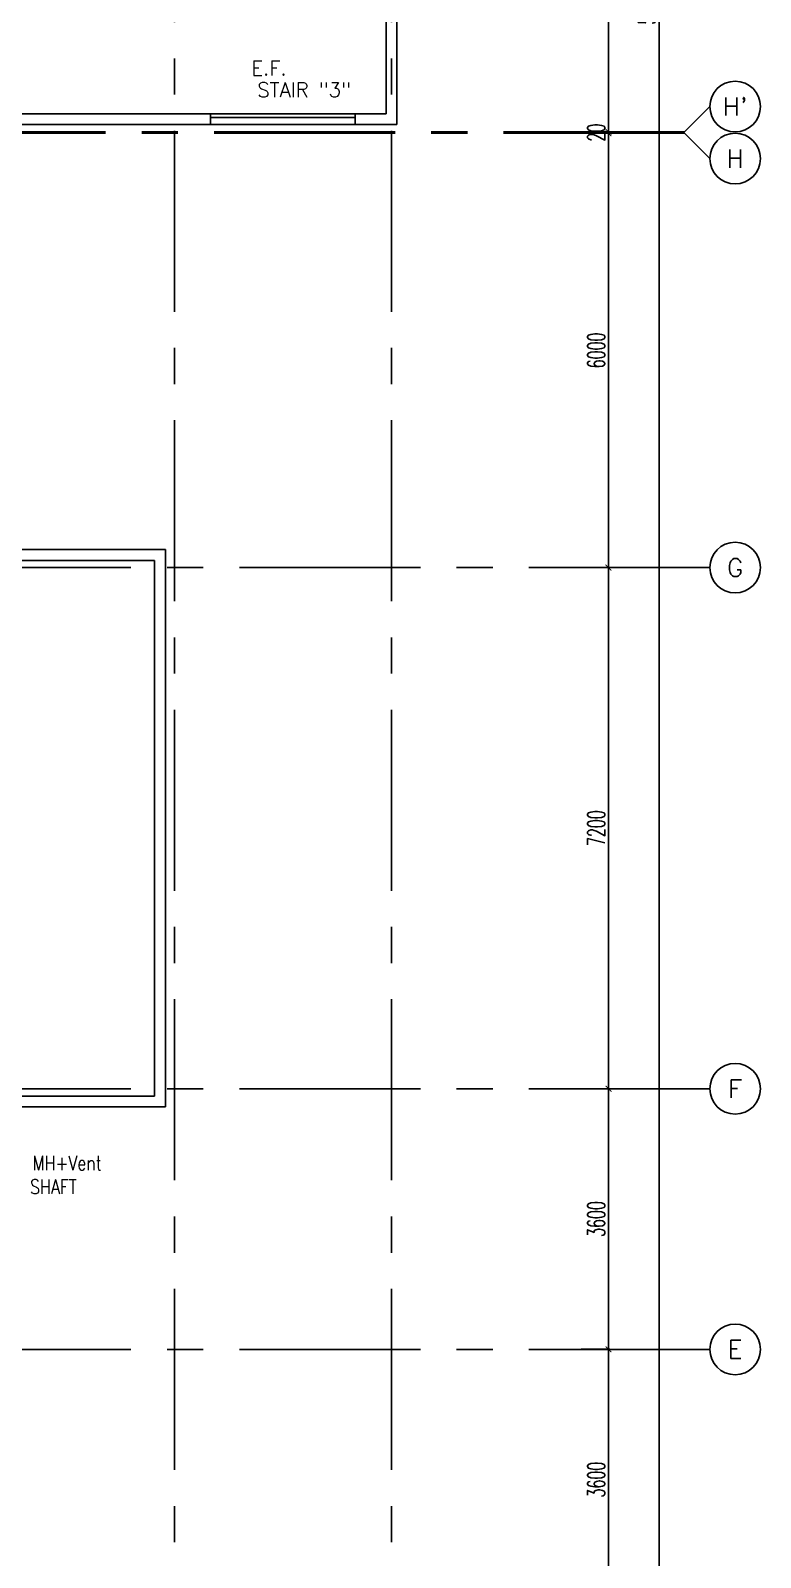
# Model space of a CAD drawing. Extents: x 88852.7 to 88945.7, y 39921.6 to 40001.1.
# Drawn here: x 88935.62 to 88945.71, y 39936.4 to 39957.5 of the extents above; entities that cross this region are included whole.
import ezdxf
from ezdxf.enums import TextEntityAlignment as Align

# ---------------------------------------------------------------- set-up
doc = ezdxf.new("R2010")
doc.units = 0
doc.header["$MEASUREMENT"] = 0
doc.header["$PDMODE"] = 34
doc.linetypes.add('CENTERX2', pattern=[4, 2.5, -0.5, 0.5, -0.5])
doc.layers.get('0').update_dxf_attribs({"color": 11, "linetype": 'CONTINUOUS'})
doc.layers.get('DEFPOINTS').update_dxf_attribs({"color": 11, "linetype": 'CONTINUOUS'})
for name, color, linetype in [('AX-CR', 11, 'CONTINUOUS'), ('AX-DIM', 11, 'CONTINUOUS'), ('AX-TXT', 11, 'CONTINUOUS'), ('AXES', 11, 'CENTERX2'), ('PROJ-L', 11, 'CONTINUOUS'), ('RM-NAME', 11, 'CONTINUOUS'), ('ROOF', 11, 'CONTINUOUS'), ('WALL', 11, 'CONTINUOUS'), ('WIN', 11, 'CONTINUOUS')]:
    doc.layers.add(name, color=color, linetype=linetype)
doc.styles.add('ROMANS', font='ROMANS.shx', dxfattribs={"width": 0.6})
doc.dimstyles.new('DIM-OUT', dxfattribs={"dimscale": 0, "dimtxt": 0.24, "dimasz": 0.08, "dimexe": 0.02, "dimexo": 0.02, "dimgap": 0.05, "dimtad": 1, "dimdec": 0, "dimlfac": 1000, "dimzin": 0, "dimdsep": 46, "dimtxsty": 'ROMANS', "dimblk1": 'ARCHTICK', "dimblk2": 'ARCHTICK', "dimsah": 1, "dimcen": 0.01, "dimdle": 0.08, "dimclrd": 7, "dimclre": 7, "dimclrt": 2, "dimadec": 0, "dimazin": 0, "dimtp": 2, "dimtm": 2, "dimtfac": 0.114286, "dimtdec": 0, "dimtix": 1, "dimtmove": 2, "dimatfit": 3, "dimldrblk": 'ARCHTICK', "dimfxl": 0, "dimtolj": 1, "dimtzin": 0, "dimarcsym": 0})

# ---------------------------------------------------------------- blocks, each defined once
blk = doc.blocks.new('_ARCHTICK')
at = {"color": 0, "linetype": 'ByBlock', "const_width": 0.15}
blk.add_lwpolyline([(-0.5, -0.5), (0.5, 0.5)], dxfattribs=at)
blk = doc.blocks.new('*D164')
at = {"layer": 'AX-DIM', "color": 7, "lineweight": -2}
for p, q in [((88943.23, 39956.1), (88943.63, 39956.1)), ((88943.23, 39956.08), (88943.63, 39956.08)), ((88943.61, 39956.1), (88943.61, 39956.18)), ((88943.61, 39956.1), (88943.61, 39956.08)), ((88943.61, 39956.08), (88943.61, 39956))]:
    blk.add_line(p, q, dxfattribs=at)
at = {"layer": 'DEFPOINTS', "color": 0}
for p in [(88943.21, 39956.1), (88943.21, 39956.08), (88943.61, 39956.08)]:
    blk.add_point(p, dxfattribs=at)
at = {"layer": 'AX-DIM', "color": 7, "lineweight": -2, "xscale": 0.08, "yscale": 0.08, "zscale": 0.08}
for p, rotation in [((88943.61, 39956.1), 270), ((88943.61, 39956.08), 90)]:
    blk.add_blockref('_ARCHTICK', p, dxfattribs=dict(at, rotation=rotation))
at = {"layer": 'AX-DIM', "color": 2, "insert": (88943.44, 39956.09), "char_height": 0.24, "attachment_point": 5, "rotation": 90, "style": 'ROMANS'}
blk.add_mtext('\\A1;20', dxfattribs=at)
blk = doc.blocks.new('*D163')
at = {"layer": 'AX-DIM', "color": 7, "lineweight": -2}
for p, q in [((88943.61, 39959.78), (88943.61, 39956.02)), ((88943.23, 39959.7), (88943.63, 39959.7)), ((88943.23, 39956.1), (88943.63, 39956.1))]:
    blk.add_line(p, q, dxfattribs=at)
at = {"layer": 'DEFPOINTS', "color": 0}
for p in [(88943.21, 39959.7), (88943.21, 39956.1), (88943.61, 39956.1)]:
    blk.add_point(p, dxfattribs=at)
at = {"layer": 'AX-DIM', "color": 7, "lineweight": -2, "xscale": 0.08, "yscale": 0.08, "zscale": 0.08}
for p, rotation in [((88943.61, 39959.7), 90), ((88943.61, 39956.1), 270)]:
    blk.add_blockref('_ARCHTICK', p, dxfattribs=dict(at, rotation=rotation))
at = {"layer": 'AX-DIM', "color": 2, "insert": (88943.44, 39957.9), "char_height": 0.24, "attachment_point": 5, "rotation": 90, "style": 'ROMANS'}
blk.add_mtext('\\A1;3600', dxfattribs=at)
blk = doc.blocks.new('*D162')
at = {"layer": 'AX-DIM', "color": 7, "lineweight": -2}
for p, q in [((88943.23, 39956.08), (88943.63, 39956.08)), ((88943.61, 39956.16), (88943.61, 39950)), ((88943.23, 39950.08), (88943.63, 39950.08))]:
    blk.add_line(p, q, dxfattribs=at)
at = {"layer": 'DEFPOINTS', "color": 0}
for p in [(88943.21, 39956.08), (88943.21, 39950.08), (88943.61, 39950.08)]:
    blk.add_point(p, dxfattribs=at)
at = {"layer": 'AX-DIM', "color": 7, "lineweight": -2, "xscale": 0.08, "yscale": 0.08, "zscale": 0.08}
for p, rotation in [((88943.61, 39956.08), 90), ((88943.61, 39950.08), 270)]:
    blk.add_blockref('_ARCHTICK', p, dxfattribs=dict(at, rotation=rotation))
at = {"layer": 'AX-DIM', "color": 2, "insert": (88943.44, 39953.08), "char_height": 0.24, "attachment_point": 5, "rotation": 90, "style": 'ROMANS'}
blk.add_mtext('\\A1;6000', dxfattribs=at)
blk = doc.blocks.new('*D161')
at = {"layer": 'AX-DIM', "color": 7, "lineweight": -2}
for p, q in [((88943.61, 39939.36), (88943.61, 39935.6)), ((88943.23, 39939.28), (88943.63, 39939.28)), ((88943.23, 39935.68), (88943.63, 39935.68))]:
    blk.add_line(p, q, dxfattribs=at)
at = {"layer": 'DEFPOINTS', "color": 0}
for p in [(88943.21, 39939.28), (88943.21, 39935.68), (88943.61, 39935.68)]:
    blk.add_point(p, dxfattribs=at)
at = {"layer": 'AX-DIM', "color": 7, "lineweight": -2, "xscale": 0.08, "yscale": 0.08, "zscale": 0.08}
for p, rotation in [((88943.61, 39939.28), 90), ((88943.61, 39935.68), 270)]:
    blk.add_blockref('_ARCHTICK', p, dxfattribs=dict(at, rotation=rotation))
at = {"layer": 'AX-DIM', "color": 2, "insert": (88943.44, 39937.48), "char_height": 0.24, "attachment_point": 5, "rotation": 90, "style": 'ROMANS'}
blk.add_mtext('\\A1;3600', dxfattribs=at)
blk = doc.blocks.new('*D160')
at = {"layer": 'AX-DIM', "color": 7, "lineweight": -2}
for p, q in [((88943.61, 39942.96), (88943.61, 39939.2)), ((88943.23, 39942.88), (88943.63, 39942.88)), ((88943.23, 39939.28), (88943.63, 39939.28))]:
    blk.add_line(p, q, dxfattribs=at)
at = {"layer": 'DEFPOINTS', "color": 0}
for p in [(88943.21, 39942.88), (88943.21, 39939.28), (88943.61, 39939.28)]:
    blk.add_point(p, dxfattribs=at)
at = {"layer": 'AX-DIM', "color": 7, "lineweight": -2, "xscale": 0.08, "yscale": 0.08, "zscale": 0.08}
for p, rotation in [((88943.61, 39942.88), 90), ((88943.61, 39939.28), 270)]:
    blk.add_blockref('_ARCHTICK', p, dxfattribs=dict(at, rotation=rotation))
at = {"layer": 'AX-DIM', "color": 2, "insert": (88943.44, 39941.08), "char_height": 0.24, "attachment_point": 5, "rotation": 90, "style": 'ROMANS'}
blk.add_mtext('\\A1;3600', dxfattribs=at)
blk = doc.blocks.new('*D159')
at = {"layer": 'AX-DIM', "color": 7, "lineweight": -2}
for p, q in [((88943.23, 39950.08), (88943.63, 39950.08)), ((88943.61, 39950.16), (88943.61, 39942.8)), ((88943.23, 39942.88), (88943.63, 39942.88))]:
    blk.add_line(p, q, dxfattribs=at)
at = {"layer": 'DEFPOINTS', "color": 0}
for p in [(88943.21, 39950.08), (88943.21, 39942.88), (88943.61, 39942.88)]:
    blk.add_point(p, dxfattribs=at)
at = {"layer": 'AX-DIM', "color": 7, "lineweight": -2, "xscale": 0.08, "yscale": 0.08, "zscale": 0.08}
for p, rotation in [((88943.61, 39950.08), 90), ((88943.61, 39942.88), 270)]:
    blk.add_blockref('_ARCHTICK', p, dxfattribs=dict(at, rotation=rotation))
at = {"layer": 'AX-DIM', "color": 2, "insert": (88943.44, 39946.48), "char_height": 0.24, "attachment_point": 5, "rotation": 90, "style": 'ROMANS'}
blk.add_mtext('\\A1;7200', dxfattribs=at)
blk = doc.blocks.new('*D182')
at = {"layer": 'AX-DIM', "color": 7, "lineweight": -2}
for p, q in [((88944.31, 39987.63), (88944.31, 39928.15)), ((88935.48, 39987.55), (88944.33, 39987.55)), ((88935.48, 39928.23), (88944.33, 39928.23))]:
    blk.add_line(p, q, dxfattribs=at)
at = {"layer": 'DEFPOINTS', "color": 0}
for p in [(88935.46, 39987.55), (88935.46, 39928.23), (88944.31, 39928.23)]:
    blk.add_point(p, dxfattribs=at)
at = {"layer": 'AX-DIM', "color": 7, "lineweight": -2, "xscale": 0.08, "yscale": 0.08, "zscale": 0.08}
for p, rotation in [((88944.31, 39987.55), 90), ((88944.31, 39928.23), 270)]:
    blk.add_blockref('_ARCHTICK', p, dxfattribs=dict(at, rotation=rotation))
at = {"layer": 'AX-DIM', "color": 2, "insert": (88944.14, 39957.89), "char_height": 0.24, "attachment_point": 5, "rotation": 90, "style": 'ROMANS'}
blk.add_mtext('\\A1;59320', dxfattribs=at)
blk = doc.blocks.new('AXR')
at = {"layer": 'AX-CR'}
blk.add_circle((350, 0), 350, dxfattribs=at)
at = {"layer": 'AX-TXT', "style": 'ROMANS'}
blk.add_attdef('AX', text='', height=250, dxfattribs=at).set_placement((350, 0), align=Align.MIDDLE)

msp = doc.modelspace()

# ---------------------------------------------------------------- linework, layer by layer
at = {"layer": 'AXES'}
for p, q in [((88937.6103, 39921.6153), (88937.6103, 40000.4279)), ((88940.6103, 39921.6153), (88940.6103, 40000.4279)), ((88944.6603, 39956.0996), (88945.0103, 39956.4496)), ((88944.6603, 39956.0996), (88876.9703, 39956.0996)), ((88944.6603, 39956.0796), (88876.9703, 39956.0796)), ((88944.6603, 39956.0796), (88945.0103, 39955.7296)), ((88945.0103, 39950.0796), (88876.9703, 39950.0796)), ((88945.0103, 39942.8796), (88876.9703, 39942.8796)), ((88945.0103, 39939.2796), (88876.9703, 39939.2796))]:
    msp.add_line(p, q, dxfattribs=at)
at = {"layer": 'PROJ-L', "linetype": 'Continuous'}
for p, q in [((88937.486, 39950.3296), (88935.336, 39950.3296)), ((88937.486, 39950.3296), (88937.486, 39942.6296)), ((88937.336, 39950.1796), (88935.336, 39950.1796)), ((88937.336, 39950.1796), (88937.336, 39942.7796)), ((88937.336, 39942.7796), (88935.336, 39942.7796)), ((88937.486, 39942.6296), (88935.336, 39942.6296))]:
    msp.add_line(p, q, dxfattribs=at)
at = {"layer": 'ROOF'}
for p, q in [((88938.1103, 39956.3496), (88935.4603, 39956.3496)), ((88940.6853, 39956.1996), (88935.4603, 39956.1996))]:
    msp.add_line(p, q, dxfattribs=at)
at = {"layer": 'WALL'}
for p, q in [((88940.5353, 39961.9751), (88940.5353, 39956.3496)), ((88940.6853, 39961.9751), (88940.6853, 39956.1996)), ((88937.5353, 39956.1996), (88938.1103, 39956.1996)), ((88938.1103, 39956.1996), (88938.1103, 39956.3496)), ((88940.1103, 39956.3496), (88940.5353, 39956.3496)), ((88940.1103, 39956.1996), (88940.1103, 39956.3496)), ((88940.1103, 39956.1996), (88940.6853, 39956.1996))]:
    msp.add_line(p, q, dxfattribs=at)
at = {"layer": 'WIN'}
for p, q in [((88938.1103, 39956.3496), (88940.1103, 39956.3496)), ((88938.1103, 39956.2996), (88940.1103, 39956.2996)), ((88938.1103, 39956.1996), (88940.1103, 39956.1996))]:
    msp.add_line(p, q, dxfattribs=at)

# ---------------------------------------------------------------- block references
at = {"layer": 'AXES', "xscale": 0.001, "yscale": 0.001, "zscale": 0.001}
for p, values in [((88945.0103, 39956.4496), {'AX': "H'"}), ((88945.0103, 39955.7296), {'AX': 'H'}), ((88945.0103, 39950.0796), {'AX': 'G'}), ((88945.0103, 39942.8796), {'AX': 'F'}), ((88945.0103, 39939.2796), {'AX': 'E'})]:
    msp.add_blockref('AXR', p, dxfattribs=at).add_auto_attribs(values)

# ---------------------------------------------------------------- texts
at = {"layer": 'RM-NAME', "style": 'ROMANS'}
for s, p in [('E.F.', (88938.9177, 39956.9804)), ('STAIR "3"', (88939.4028, 39956.6804))]:
    msp.add_text(s, height=0.2, dxfattribs=at).set_placement(p, align=Align.MIDDLE)
at = {"layer": 'RM-NAME', "style": 'ROMANS', "width": 0.8}
for s, p in [('MH+Vent', (88936.1283, 39941.854)), ('MH+Vent', (88936.1283, 39941.854)), ('SHAFT', (88935.9381, 39941.5263)), ('SHAFT', (88935.9381, 39941.5263))]:
    msp.add_text(s, height=0.2, dxfattribs=at).set_placement(p, align=Align.MIDDLE)

# ---------------------------------------------------------------- dimensions: what is measured, and where the dimension line sits
at = {"layer": 'AX-DIM'}
for base, p1, p2, picture, middle in [((88944.3103, 39928.2296), (88935.4603, 39987.5496), (88935.4603, 39928.2296), '*D182', (88944.1403, 39957.8896)), ((88943.6103, 39956.0996), (88943.2103, 39959.6996), (88943.2103, 39956.0996), '*D163', (88943.4403, 39957.8996)), ((88943.6103, 39956.0796), (88943.2103, 39956.0996), (88943.2103, 39956.0796), '*D164', (88943.4403, 39956.0896)), ((88943.6103, 39950.0796), (88943.2103, 39956.0796), (88943.2103, 39950.0796), '*D162', (88943.4403, 39953.0796)), ((88943.6103, 39942.8796), (88943.2103, 39950.0796), (88943.2103, 39942.8796), '*D159', (88943.4403, 39946.4796)), ((88943.6103, 39939.2796), (88943.2103, 39942.8796), (88943.2103, 39939.2796), '*D160', (88943.4403, 39941.0796)), ((88943.6103, 39935.6796), (88943.2103, 39939.2796), (88943.2103, 39935.6796), '*D161', (88943.4403, 39937.4796))]:
    dim = msp.add_linear_dim(base=base, p1=p1, p2=p2, angle=270, dimstyle='DIM-OUT', override={"dimscale": 1}, dxfattribs=at)
    dim.commit()
    dim.dimension.update_dxf_attribs({"geometry": picture, "text_midpoint": middle})

doc.saveas('drawing.dxf')
